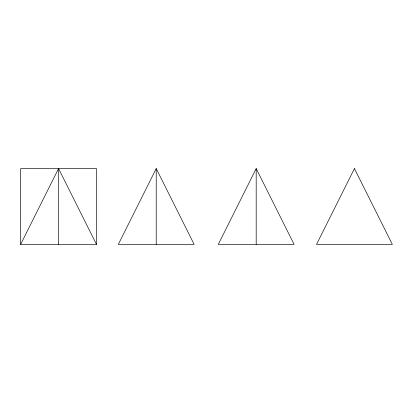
<?xml version="1.0" encoding="UTF-8"?>
<svg xmlns="http://www.w3.org/2000/svg" width="413" height="413" viewBox="0 0 413 413"><rect width="100%" height="100%" fill="white"/><g stroke="black" fill="none" stroke-linecap="round" stroke-linejoin="round"><path stroke-width="0.62" d="M20.65 244.424L58.574 168.576L96.492 244.424L20.65 244.424L20.65 168.576L96.492 168.576L96.492 244.424M156.222 168.576L118.304 244.424L194.146 244.424L156.222 168.576L156.222 244.424M256.189 168.576L218.27 244.424L294.113 244.424L256.189 168.576L256.189 244.424M58.574 168.576L58.574 244.424M354.426 168.576L316.508 244.424L392.35 244.424L354.426 168.576"/></g></svg>
